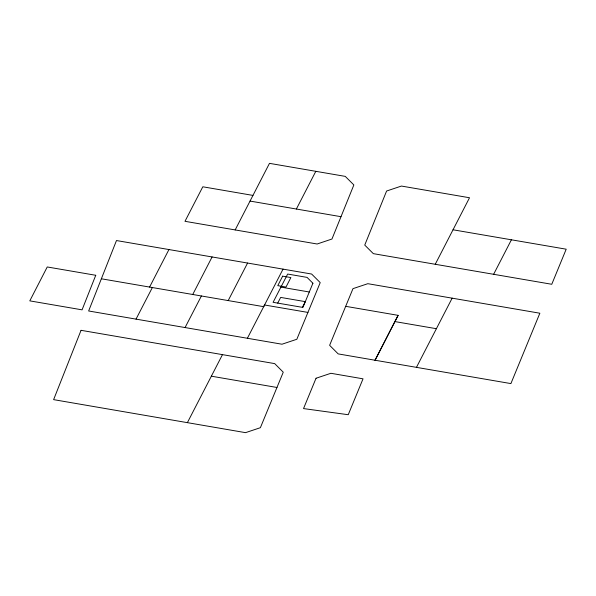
<?xml version="1.0" encoding="UTF-8"?>
<svg xmlns="http://www.w3.org/2000/svg" width="596" height="596" viewBox="0 0 596 596"><rect width="100%" height="100%" fill="white"/><g stroke="black" fill="none" stroke-linecap="round" stroke-linejoin="round"><path stroke-width="0.89" d="M252.957 195.413L202.804 186.786L184.984 221.317L317.139 244.002L331.957 239.033L353.86 184.939L345.248 176.379L269.481 163.349L235.167 229.929M307.923 312.416L320.216 282.608L311.634 274.041L116.481 240.546L88.64 310.978L281.99 344.22L296.838 339.266L307.923 312.416L264.557 304.996L247.385 338.267M345.68 306.329L329.625 345.315L338.185 353.897L510.899 383.593L539.857 313.22L367.829 283.689L352.981 288.643L345.68 306.329L398.121 315.344L375.055 360.222L398.121 315.344M149.589 287.071L168.944 249.545M192.739 294.484L212.094 256.95M296.376 209.025L315.813 171.32M187.382 422.646L222.479 354.635M283.033 269.124L263.685 306.679L101.365 278.786M277.721 303.103L280.656 297.411L305.308 301.643L302.381 307.342M435.251 264.274L469.521 197.753L401.443 186.056L386.603 191.018L364.745 245.083L373.334 253.65L551.769 284.277L566.2 249.195L453.035 229.788M416.455 367.352L452.155 298.149M493.63 274.287L511.413 239.793M136.03 319.121L152.352 287.548M185.073 327.554L201.396 295.974M228.194 300.585L247.578 263.045M250.044 201.075L341.001 216.691M280.917 287.123L309.294 291.995M394.895 321.579L436.391 328.701M211.356 376.188L276.969 387.475M95.747 275.285L82.069 309.845L29.8 300.868L47.24 266.963L95.747 275.285M81.049 330.318L53.618 399.64L245.537 432.651L260.385 427.69L283.256 372.195L274.689 363.612L81.049 330.318M312.907 283.227L302.924 307.432L273.095 302.314L287.652 274.048L307.059 277.386L312.907 283.227M316.044 378.244L303.528 408.58L348.243 414.719L363.031 378.825L330.892 373.29L316.044 378.244M282.66 276.157L277.766 285.648L285.991 287.063L290.878 277.572L282.66 276.157"/></g></svg>
